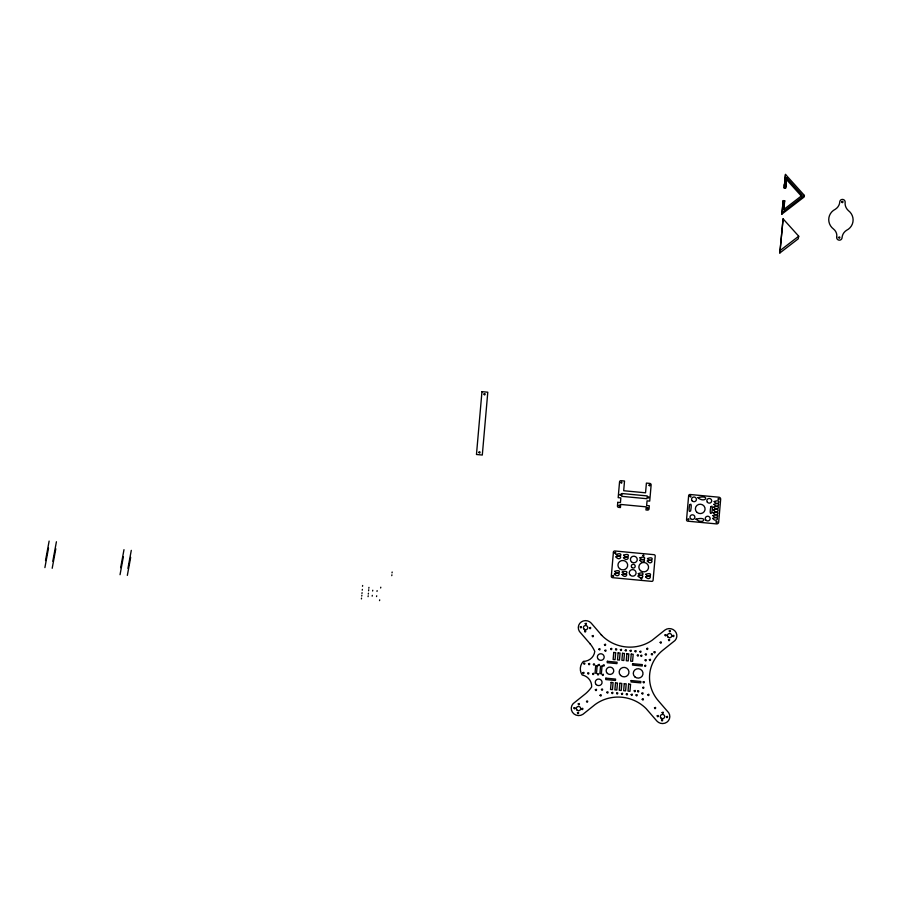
<?xml version="1.0" encoding="UTF-8"?>
<svg xmlns="http://www.w3.org/2000/svg" width="898" height="898" viewBox="0 0 898 898"><rect width="100%" height="100%" fill="white"/><g stroke="black" fill="none" stroke-linecap="round" stroke-linejoin="round"><path stroke-width="1.35" d="M368.73 589.761L368.573 590.772M781.877 214.128L783.213 200.602L784.672 200.737L783.909 209.402L802.296 195.248L786.67 177.871L785.615 188.109L784.156 187.974L785.492 174.437L804.406 195.45L804.114 197.01L781.877 214.128L783.213 200.602M784.156 187.974L785.492 174.437M779.846 252.978L783.09 218.843L798.726 236.208L798.232 238.823L779.846 252.978L783.09 218.843M783.73 209.728L784.268 203.543M785.615 188.109L786.67 177.871M45.517 560.577L49.132 541.067M44.9 567.603L48.514 548.094M52.802 561.261L56.417 541.752M52.196 568.288L55.811 548.779M120.658 567.682L123.991 549.677M120.04 574.709L123.374 556.704M127.943 568.367L131.288 550.373M127.336 575.394L130.67 557.389M362.5 586.271L362.646 585.496M362.231 590.177L362.377 589.425M361.95 593.455L362.085 592.702M361.726 596.036L361.86 595.273M361.4 598.91L361.535 598.135M368.797 588.201L368.955 587.382M368.292 594.049L368.438 593.23M368.068 596.631L368.214 595.812M372.625 590.996L372.771 590.233M372.176 596.149L372.311 595.374M376.992 591.412L377.138 590.637M376.543 596.564L376.689 595.789M380.64 587.977L380.786 587.213M379.54 600.627L379.686 599.853M392.011 572.845L392.168 572.026M391.764 575.652L391.921 574.832M784.381 202.308L784.672 200.737M782.169 212.568L804.406 195.45M780.328 250.362L798.726 236.208M784.448 186.402L785.907 186.537M601.233 634.819L602.019 635.627A38.401 36.953 10.5 0 0 652.015 640.353L664.823 630.127A7.386 7.105 10.5 0 1 674.813 630.834A7.386 7.105 10.5 0 1 675.004 640.499L662.387 650.59A37.121 35.718 10.5 0 0 658.032 700.418L668.696 712.754A7.386 7.105 10.5 0 1 666.832 722.228A7.386 7.105 10.5 0 1 656.876 721.038L646.077 708.567A38.401 36.941 10.5 0 0 595.172 704.492L582.925 714.314A7.386 7.105 10.5 0 1 573.104 703.684L585.732 693.559A38.401 36.953 10.5 0 0 591.647 686.97A11.764 11.315 10.5 0 0 582.185 674.982A11.494 11.057 10.5 0 1 583.374 661.399A11.797 11.348 10.5 0 0 594.779 651.376A38.401 36.953 10.5 0 0 590.772 644.641L590.087 643.754M786.379 179.443L801.095 195.798M601.66 635.256L591.232 623.133A7.386 7.105 10.5 0 0 581.275 621.955A7.386 7.105 10.5 0 0 579.412 631.417L590.345 644.091M478.859 452.311C480.104 454.904 480.767 450.179 478.859 452.311M625.21 650.32C626.512 652.835 627.118 648.087 625.21 650.32M595.318 689.844C596.418 692.347 597.473 687.767 595.329 689.754M598.854 649.22C600.156 651.735 600.706 647.043 598.854 649.22M600.044 695.299C601.323 697.825 601.974 693.099 600.044 695.299M602.255 674.746C603.579 677.272 604.062 672.557 602.255 674.746M603.074 665.384C604.231 667.899 605.14 663.296 603.086 665.295M612.694 575.798C613.906 577.885 614.086 573.901 612.694 575.798M614.703 552.854C615.669 554.942 616.387 551.114 614.715 552.775M618.834 505.507C619.845 507.606 620.529 503.677 618.834 505.507M620.844 482.563C621.786 484.651 622.572 480.834 620.855 482.484M642.889 555.514C643.855 557.613 644.596 553.785 642.901 555.447M649.03 485.223C649.984 487.322 650.758 483.494 649.041 485.156M687.924 519.313C688.901 521.401 689.585 517.585 687.935 519.235M689.922 496.37C690.989 498.469 691.516 494.54 689.922 496.37M718.119 499.03C719.118 501.129 719.826 497.2 718.119 499.03M782.787 204.362L782.933 202.993L782.798 204.25M784.437 185.482L784.583 184.112L784.459 185.471M784.246 204.497L784.358 203.352L784.257 204.385M785.896 185.617L786.042 184.258L785.918 185.605M647.795 694.805C648.985 697.376 649.77 692.639 647.795 694.805M604.444 644.719C605.645 647.29 606.431 642.575 604.444 644.719M597.159 665.766L596.496 673.264L595.037 673.118L595.7 665.631L597.159 665.766M602.019 666.226L601.368 673.725L599.898 673.579L600.56 666.091L602.019 666.226M481.957 391.663L476.468 454.489L482.305 455.039L487.794 392.213L481.957 391.663M613.413 552.135L611.302 576.258A1.347 1.291 10.5 0 0 612.526 577.672L651.656 581.365A1.347 1.291 10.5 0 0 653.104 580.209L655.214 556.087A1.347 1.291 10.5 0 0 653.991 554.672L614.861 550.979A1.347 1.291 10.5 0 0 613.413 552.135M617.768 502.341L617.442 505.967A1.347 1.291 10.5 0 0 618.666 507.381L620.428 507.55L620.709 504.44L646.223 506.854L645.954 509.963L647.469 510.098A1.47 1.414 10.5 0 0 649.052 508.84L649.321 505.787L646.639 505.54L647.054 500.86L649.725 501.106L651.14 484.954A1.47 1.414 10.5 0 0 649.804 483.405L646.403 483.09L645.55 492.8L623.683 490.735L624.525 481.025L621.001 480.688A1.347 1.291 10.5 0 0 619.553 481.844L618.172 497.66L620.844 497.907L620.439 502.588L617.768 502.341M605.869 678.158L605.746 679.562L615.467 680.482L615.59 679.079L605.869 678.158M607.351 661.298L607.228 662.702L616.948 663.622L617.072 662.219L607.351 661.298M621.966 493.53L621.719 496.336L646.998 498.727L647.234 495.921L621.966 493.53M611.134 682.435L610.528 689.462L612.47 689.642L613.076 682.615L611.134 682.435M613.749 652.464L613.143 659.491L615.085 659.671L615.702 652.644L613.749 652.464M615.512 682.85L614.894 689.877L616.836 690.057L617.454 683.03L615.512 682.85M618.127 652.88L617.51 659.907L619.463 660.086L620.069 653.059L618.127 652.88M619.889 683.266L619.272 690.281L621.214 690.472L621.831 683.445L619.889 683.266M622.505 653.295L621.887 660.311L623.829 660.501L624.447 653.475L622.505 653.295M624.256 683.681L623.65 690.697L625.592 690.888L626.198 683.861L624.256 683.681M626.883 653.71L626.265 660.726L628.207 660.917L628.825 653.89L626.883 653.71M630.082 650.724C631.215 653.34 632.102 648.614 630.082 650.724M628.634 684.085L628.016 691.112L629.969 691.303L630.576 684.276L628.634 684.085M631.249 654.114L630.643 661.141L632.585 661.332L633.191 654.305L631.249 654.114M631.148 680.549L631.025 681.952L640.745 682.873L640.869 681.47L631.148 680.549M632.619 663.689L632.495 665.092L642.216 666.013L642.339 664.61L632.619 663.689M640.891 578.424C641.879 580.546 642.519 576.74 640.903 578.357M647.031 508.133C648.221 510.232 648.367 506.382 647.043 508.066M642.205 699.261C643.338 701.866 644.248 697.174 642.205 699.261M646.605 648.704C647.593 651.263 648.794 646.751 646.616 648.614M651.319 654.148C652.296 656.719 653.531 652.217 651.342 654.07M688.643 495.651L686.532 519.774A1.347 1.291 10.5 0 0 687.756 521.188L716.559 523.904A1.953 1.875 10.5 0 0 718.658 522.221L720.667 499.277A1.953 1.875 10.5 0 0 718.883 497.211L690.091 494.495A1.347 1.291 10.5 0 0 688.643 495.651M689.698 504.609C689.63 505.327 687.812 513.622 690.607 511.029C690.674 510.322 692.493 502.027 689.698 504.609M710.823 506.607C710.756 507.314 708.926 515.62 711.732 513.027C711.8 512.32 713.618 504.025 710.823 506.607M716.11 521.94C717.019 524.118 717.861 520.189 716.11 521.94M836.689 237.33L836.678 237.499A2.683 2.582 10.5 0 0 839.304 240.17A2.683 2.582 10.5 0 0 842.043 237.678A10.192 9.799 10.5 0 1 846.567 230.292A12.213 11.753 10.5 0 0 848.296 210.525A10.125 9.743 10.5 0 1 845.141 202.252L845.153 202.084A2.683 2.582 10.5 0 0 842.694 199.423A2.683 2.582 10.5 0 0 839.821 201.579L839.798 201.747A10.125 9.743 10.5 0 1 835.275 209.29A12.213 11.753 10.5 0 0 833.546 229.057A8.879 8.542 10.5 0 1 836.801 236.578L836.689 237.33M838.642 237.476C839.608 240.047 840.865 235.534 838.653 237.386M841.752 201.882C842.807 204.486 843.884 199.805 841.752 201.882M626.299 694.109C627.13 696.848 628.521 692.279 626.299 694.109M647.997 497.256C648.592 499.569 649.916 495.808 647.997 497.256M483.977 394.042C484.673 396.804 486.278 392.303 483.977 394.042M619.8 494.596C620.383 496.92 621.742 493.137 619.8 494.596M580.299 626.95C580.961 629.723 582.622 625.244 580.299 626.95M585.238 623.639C585.9 626.422 587.573 621.944 585.238 623.639M584.587 631.137C585.249 633.909 586.91 629.431 584.587 631.137M589.526 627.825C590.199 630.598 591.861 626.119 589.526 627.825M583.666 663.364C584.396 666.193 586.001 661.669 583.666 663.364M573.957 707.95C574.619 710.733 576.28 706.255 573.957 707.95M582.847 672.737C583.509 675.509 585.182 671.03 582.847 672.737M592.242 635.896C592.905 638.669 594.566 634.19 592.242 635.896M578.233 703.875C578.896 706.647 580.557 702.169 578.233 703.875M577.448 712.765C578.11 715.549 579.782 711.07 577.448 712.765M588.527 663.824C589.256 666.653 590.862 662.129 588.527 663.824M587.707 673.197C588.37 675.97 590.042 671.491 587.707 673.197M616.174 554.459C620.035 559.903 624.469 551.271 616.174 554.459M615.961 556.895C619.822 562.339 624.256 553.707 615.961 556.895M581.724 708.69C582.398 711.463 584.059 706.984 581.724 708.69M593.387 664.284C594.117 667.113 595.722 662.589 593.387 664.284M614.692 571.386C618.554 576.83 622.988 568.198 614.692 571.386M614.479 573.822C618.34 579.255 622.774 570.634 614.479 573.822M592.568 673.646C593.23 676.43 594.903 671.951 592.568 673.646M586.517 701.372C587.18 704.144 588.841 699.665 586.517 701.372M598.248 664.745C598.91 667.528 600.582 663.038 598.248 664.745M623.706 555.177C627.567 560.61 632.001 551.978 623.706 555.177M623.493 557.613C627.354 563.046 631.788 554.414 623.493 557.613M597.428 674.106C598.09 676.89 599.763 672.411 597.428 674.106M622.235 572.093C626.086 577.537 630.519 568.905 622.235 572.093M604.848 650.421C605.521 653.205 607.183 648.726 604.848 650.421M622.022 574.529C625.872 579.973 630.306 571.341 622.022 574.529M601.447 689.406C602.109 692.178 603.77 687.7 601.447 689.406M610.674 648.749C611.336 651.533 612.997 647.054 610.674 648.749M615.512 649.209C616.196 652.06 617.903 647.458 615.512 649.209M606.88 692.235C607.542 695.018 609.203 690.54 606.88 692.235M639.971 557.838C643.832 563.282 648.266 554.65 639.971 557.838M639.758 560.273C643.619 565.718 648.053 557.086 639.758 560.273M620.395 649.669C621.057 652.453 622.718 647.963 620.395 649.669M638.298 573.62C642.16 579.053 646.594 570.421 638.298 573.62M638.085 576.056C641.947 581.489 646.38 572.857 638.085 576.056M611.74 692.695C612.402 695.479 614.064 691 611.74 692.695M616.6 693.155C617.263 695.939 618.924 691.46 616.6 693.155M647.503 558.545C651.364 563.989 655.798 555.357 647.503 558.545M647.29 560.981C651.151 566.425 655.585 557.793 647.29 560.981M645.83 574.327C649.692 579.771 654.126 571.139 645.83 574.327M645.617 576.763C649.479 582.207 653.912 573.575 645.617 576.763M621.461 693.615C622.123 696.399 623.784 691.909 621.461 693.615M634.976 651.05C635.638 653.823 637.299 649.344 634.976 651.05M637.311 655.214C637.973 657.998 639.634 653.52 637.311 655.214M639.836 651.51C640.499 654.283 642.16 649.804 639.836 651.51M631.182 694.536C631.844 697.308 633.505 692.829 631.182 694.536M640.712 655.54C641.374 658.313 643.035 653.834 640.712 655.54M634.201 690.809C634.864 693.582 636.525 689.103 634.201 690.809M636.031 694.996C636.704 697.791 638.377 693.278 636.031 694.996M645.28 654.283C645.954 657.055 647.615 652.577 645.28 654.283M637.602 691.123C638.265 693.907 639.926 689.428 637.602 691.123M645.09 660.052C645.752 662.825 647.413 658.346 645.09 660.052M644.607 665.586C645.269 668.359 646.93 663.88 644.607 665.586M643.17 681.975C643.832 684.759 645.494 680.269 643.17 681.975M642.687 687.509C643.35 690.293 645.011 685.814 642.687 687.509M641.879 693.256C642.541 696.04 644.203 691.561 641.879 693.256M649.366 659.66C650.029 662.432 651.701 657.953 649.366 659.66M654.025 652.027C654.687 654.81 656.359 650.332 654.025 652.027M660.176 642.328C660.838 645.112 662.5 640.633 660.176 642.328M664.991 634.987C665.654 637.771 667.315 633.292 664.991 634.987M697.869 497.638C705.233 504.025 710.991 494.383 697.869 497.638M669.268 630.912C669.93 633.685 671.592 629.206 669.268 630.912M668.482 639.803C669.156 642.586 670.817 638.108 668.482 639.803M695.995 519.156C703.347 525.543 709.106 515.901 695.995 519.156M654.485 707.792C655.147 710.576 656.808 706.086 654.485 707.792M672.759 635.728C673.433 638.5 675.094 634.022 672.759 635.728M657.201 715.863C657.864 718.636 659.525 714.157 657.201 715.863M662.14 712.552C662.814 715.324 664.475 710.846 662.14 712.552M661.489 720.039C662.152 722.823 663.824 718.344 661.489 720.039M714.202 501.544C718.063 506.988 722.497 498.356 714.202 501.544M713.955 504.35C717.816 509.795 722.25 501.163 713.955 504.35M713.708 507.168C717.569 512.601 722.003 503.969 713.708 507.168M666.439 716.727C667.102 719.511 668.763 715.033 666.439 716.727M713.461 509.974C717.322 515.418 721.756 506.786 713.461 509.974M713.214 512.78C717.075 518.225 721.509 509.593 713.214 512.78M712.978 515.598C716.829 521.031 721.262 512.399 712.978 515.598M712.731 518.404C716.582 523.848 721.015 515.216 712.731 518.404M630.385 575.292A3.424 3.289 10.5 0 0 636.009 573.598A3.424 3.289 10.5 0 0 631.62 569.725A3.424 3.289 10.5 0 0 630.385 575.292M631.956 567.558A1.953 1.875 10.5 0 0 635.167 566.593A1.953 1.875 10.5 0 0 632.652 564.382A1.953 1.875 10.5 0 0 631.956 567.558M631.406 561.744A3.424 3.289 10.5 0 0 637.131 560.408A3.424 3.289 10.5 0 0 633 556.277A3.424 3.289 10.5 0 0 631.406 561.744M640.442 570.612A4.883 4.703 10.5 0 0 648.479 568.21A4.883 4.703 10.5 0 0 642.205 562.664A4.883 4.703 10.5 0 0 640.442 570.612M619.541 568.636A4.883 4.703 10.5 0 0 627.579 566.234A4.883 4.703 10.5 0 0 621.304 560.689A4.883 4.703 10.5 0 0 619.541 568.636M576.853 709.914A2.2 2.11 10.5 0 0 580.591 709.319A2.2 2.11 10.5 0 0 578.144 706.479A2.2 2.11 10.5 0 0 576.853 709.914M583.925 628.982A2.2 2.11 10.5 0 0 587.662 628.375A2.2 2.11 10.5 0 0 585.215 625.547A2.2 2.11 10.5 0 0 583.925 628.982M660.827 717.884A2.2 2.11 10.5 0 0 664.576 717.289A2.2 2.11 10.5 0 0 662.118 714.449A2.2 2.11 10.5 0 0 660.827 717.884M598.483 659.469A3.412 3.289 10.5 0 0 604.107 657.785A3.412 3.289 10.5 0 0 599.718 653.901A3.412 3.289 10.5 0 0 598.483 659.469M667.899 636.951A2.2 2.11 10.5 0 0 671.648 636.356A2.2 2.11 10.5 0 0 669.19 633.517A2.2 2.11 10.5 0 0 667.899 636.951M620.552 675.397A4.917 4.737 10.5 0 0 628.791 673.444A4.917 4.737 10.5 0 0 622.819 667.517A4.917 4.737 10.5 0 0 620.552 675.397M634.875 676.868A4.883 4.703 10.5 0 0 642.912 674.465A4.883 4.703 10.5 0 0 636.637 668.92A4.883 4.703 10.5 0 0 634.875 676.868M607.407 673.444A3.805 3.659 10.5 0 0 613.671 671.569A3.805 3.659 10.5 0 0 608.777 667.259A3.805 3.659 10.5 0 0 607.407 673.444M596.283 684.635A3.424 3.289 10.5 0 0 601.974 683.187A3.424 3.289 10.5 0 0 597.765 679.135A3.424 3.289 10.5 0 0 596.283 684.635M707.4 502.285A2.447 2.346 10.5 0 0 711.553 501.623A2.447 2.346 10.5 0 0 708.836 498.469A2.447 2.346 10.5 0 0 707.4 502.285M705.839 520.077A2.447 2.346 10.5 0 0 710.004 519.414A2.447 2.346 10.5 0 0 707.276 516.26A2.447 2.346 10.5 0 0 705.839 520.077M697.039 512.421A4.883 4.703 10.5 0 0 705.009 509.851A4.883 4.703 10.5 0 0 698.622 504.44A4.883 4.703 10.5 0 0 697.039 512.421M692.134 500.837A2.447 2.346 10.5 0 0 696.298 500.175A2.447 2.346 10.5 0 0 693.57 497.032A2.447 2.346 10.5 0 0 692.134 500.837M690.584 518.64A2.447 2.346 10.5 0 0 694.738 517.966A2.447 2.346 10.5 0 0 692.01 514.823A2.447 2.346 10.5 0 0 690.584 518.64"/></g></svg>
